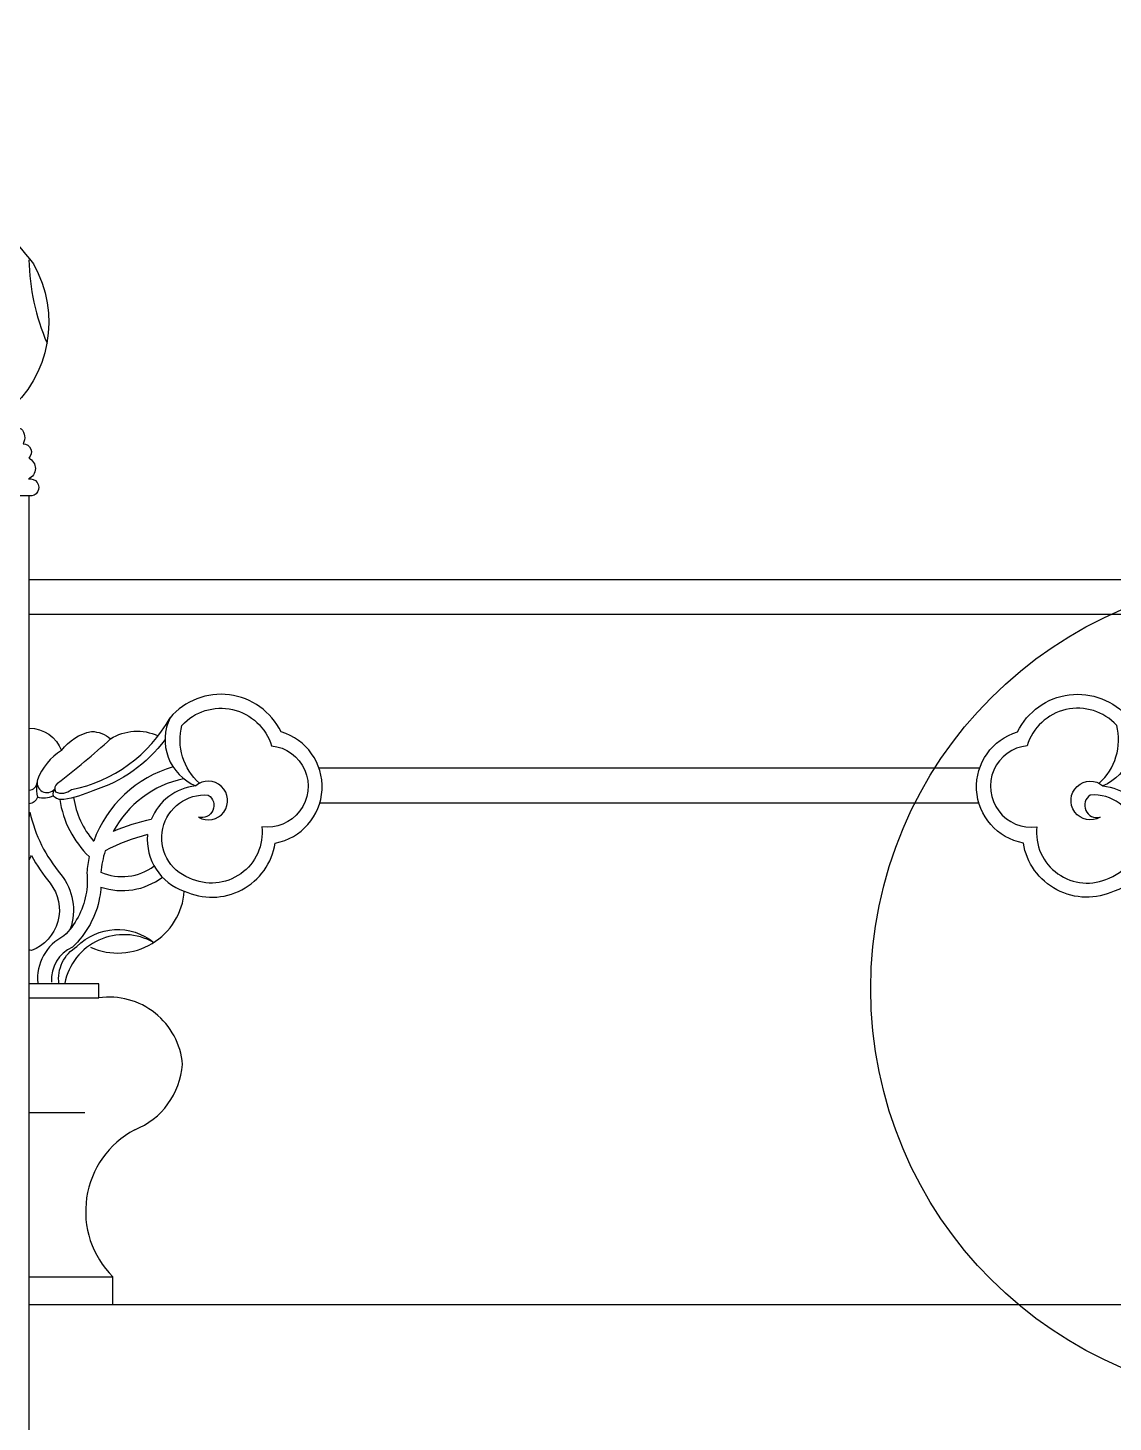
# Model space of a CAD drawing. Header units: metres. Extents: x 0 to 5136, y 0 to 4711.
# Drawn here: x 879 to 1657, y 3672 to 4672 of the extents above; entities that cross this region are included whole.
import ezdxf

# ---------------------------------------------------------------- set-up
doc = ezdxf.new("R2010")
doc.units = ezdxf.units.M
for name, color, linetype in [('3', 3, 'Continuous'), ('4', 4, 'Continuous'), ('7', 7, 'Continuous'), ('DIM', 3, 'Continuous')]:
    doc.layers.add(name, color=color, linetype=linetype)

msp = doc.modelspace()

# ---------------------------------------------------------------- linework, layer by layer
at = {"layer": '3'}
for p, q in [((879.55, 3976.23), (929.55, 3976.23)), ((879.55, 3893.91), (919.54, 3893.91)), ((879.55, 3776.23), (939.55, 3776.23))]:
    msp.add_line(p, q, dxfattribs=at)
for points in [[(863.53, 4396.09, -0.43), (866.04, 4383.91, -0.24), (873.88, 4384.49, -0.32), (875.19, 4373.6, -0.68), (879.26, 4363.36, -0.65), (879.01, 4348.45, -1.17), (879.55, 4336.23)], [(977.03, 4161.44, -0.16), (925.24, 4124.81, -0.07), (904.36, 4118.59, -0.26), (896.66, 4121.23, -0.23), (885.46, 4120.18, -0.28), (879.55, 4115.36)], [(982.82, 4141.87, 0.24), (925.84, 4088.73), (925.81, 4088.67)], [(990.38, 4133.46, 0.22), (939.83, 4095.54)], [(934.05, 4081.79, 0.05), (930.99, 4066.14)], [(922.62, 4077.54, 0.03), (920.96, 4066.08, -0.07), (920.27, 4050.09, -0.15), (904.51, 4020.64, 0.31), (885.69, 3986.69)], [(931.07, 4055.75, -0.03), (930.1, 4048.23, -0.16), (910.6, 4012.62, 0.32), (895.66, 3987.56)], [(900.92, 3986.23, -0.3), (913.8, 4013.04, -0.39), (968.93, 4015.97, 0.51), (905.05, 3986.69)]]:
    msp.add_lwpolyline(points, format="xyb", dxfattribs=at)
for centre, radius, start, end in [((1038.26, 4508.91), 158.93, 181.2, 203.36), ((916.14, 4126.58), 31.34, 175.3, 191.78), ((903.63, 4122.16), 7.03, 144.74, 187.61)]:
    msp.add_arc(centre, radius, start, end, dxfattribs=at)
at = {"layer": '4'}
msp.add_line((879.55, 3756.23), (2659.55, 3756.23), dxfattribs=at)
msp.add_lwpolyline([(770.43, 4671.95, -0.12), (821.88, 4656.12, -0.68), (822.04, 4633.62, 0.3), (832.46, 4554.15, -0.06), (882.6, 4502.63, -0.36), (863.53, 4396.09), (863.53, 4396.09)], format="xyb", dxfattribs=at)
msp.add_lwpolyline([(879.55, 3316.23), (879.55, 4336.23), (873.23, 4336.23), (659.55, 4336.23), (659.55, 3316.23)], dxfattribs=at)
at = {"layer": '7'}
for p, q in [((879.55, 4276.23), (1769.55, 4276.23)), ((2659.55, 4251.23), (879.55, 4251.23)), ((1087.32, 4141.23), (1561.79, 4141.23)), ((1088.01, 4116.23), (1561.1, 4116.23)), ((939.55, 3756.23), (939.55, 3776.23)), ((879.55, 3756.23), (939.55, 3756.23))]:
    msp.add_line(p, q, dxfattribs=at)
for points in [[(964.51, 4093.3, 0.35), (990.88, 4052.84, 0.5), (1056.14, 4087.29, 0.79), (1060.29, 4167.01, 0.54), (980.67, 4177.2, 0.43), (999.04, 4128.27)], [(1684.6, 4093.3, -0.35), (1658.23, 4052.84, -0.5), (1592.97, 4087.29, -0.79), (1588.82, 4167.01, -0.54), (1668.44, 4177.2, -0.43), (1650.07, 4128.27)], [(1001.81, 4130.15, -0.28), (989.14, 4171.71, -0.58), (1053.45, 4157.04, -1.02), (1046.49, 4099.01, -0.59), (994.58, 4062.15, -0.87), (1008.1, 4121.67, -0.86), (1001.08, 4105.85, 1.95), (999.04, 4128.27, 0.28), (967.15, 4104.18, 0.28)], [(1647.3, 4130.15, 0.28), (1659.96, 4171.71, 0.58), (1595.66, 4157.04, 1.02), (1602.62, 4099.01, 0.59), (1654.53, 4062.15, 0.87), (1641.01, 4121.67, 0.86), (1648.03, 4105.85, -1.95), (1650.07, 4128.27, -0.28), (1681.96, 4104.18, -0.28)], [(879.55, 4169.73, -0.31), (902.82, 4153.65, -0.19), (924.19, 4167.25, -0.19), (937.96, 4161.97, -0.26), (972.07, 4164.14)], [(879.55, 4105.62, 0.01), (880.07, 4109.45, 0.12), (902.26, 4064.79, -0.26), (909.05, 4025.65)], [(879.55, 4075.29, 0.01), (881.18, 4078.38, 0.05), (894.52, 4058.46, -0.51), (881.11, 4010.27)], [(881.11, 4010.27, -0.01), (879.55, 4010.47, -0.01)]]:
    msp.add_lwpolyline(points, format="xyb", dxfattribs=at)
msp.add_lwpolyline([(929.55, 3976.23), (929.55, 3976.23), (929.55, 3976.23), (929.55, 3986.23), (879.55, 3986.23)], dxfattribs=at)
for centre, radius, start, end in [((889.62, 4227.75), 104.14, 281.18, 330.96), ((517.41, 4626.56), 626.67, 307.62, 312.15), ((924.82, 4117.85), 42.02, 121.57, 159.52), ((879.55, 4130.93), 5.64, 270, 356.71), ((892.3, 4130.61), 7.11, 161.1, 321.85), ((902.61, 4126.3), 4.72, 125.03, 209.25), ((902.86, 4133.93), 10.86, 246.27, 309.8), ((971.91, 4128.81), 61.12, 188.29, 221.05), ((971.91, 4128.81), 71.12, 188.27, 226.13), ((998.74, 3956.75), 150.79, 102.09, 113), ((998.74, 3956.75), 140.79, 104.08, 117.35), ((946.46, 4100.66), 37.47, 245.69, 307.14), ((946.46, 4100.66), 47.47, 251.1, 307.14), ((943.08, 4056.32), 47.93, 246.1, 355.84), ((937.12, 3924.15), 52.62, 4.76, 98.26), ((934.95, 3932.47), 54.74, 291.77, 355.87), ((986.27, 3823.14), 66.2, 117.94, 225.12)]:
    msp.add_arc(centre, radius, start, end, dxfattribs=at)
at = {"layer": 'DIM'}
msp.add_circle((1778.59, 3982.82), 295.13, dxfattribs=at)

doc.saveas('drawing.dxf')
